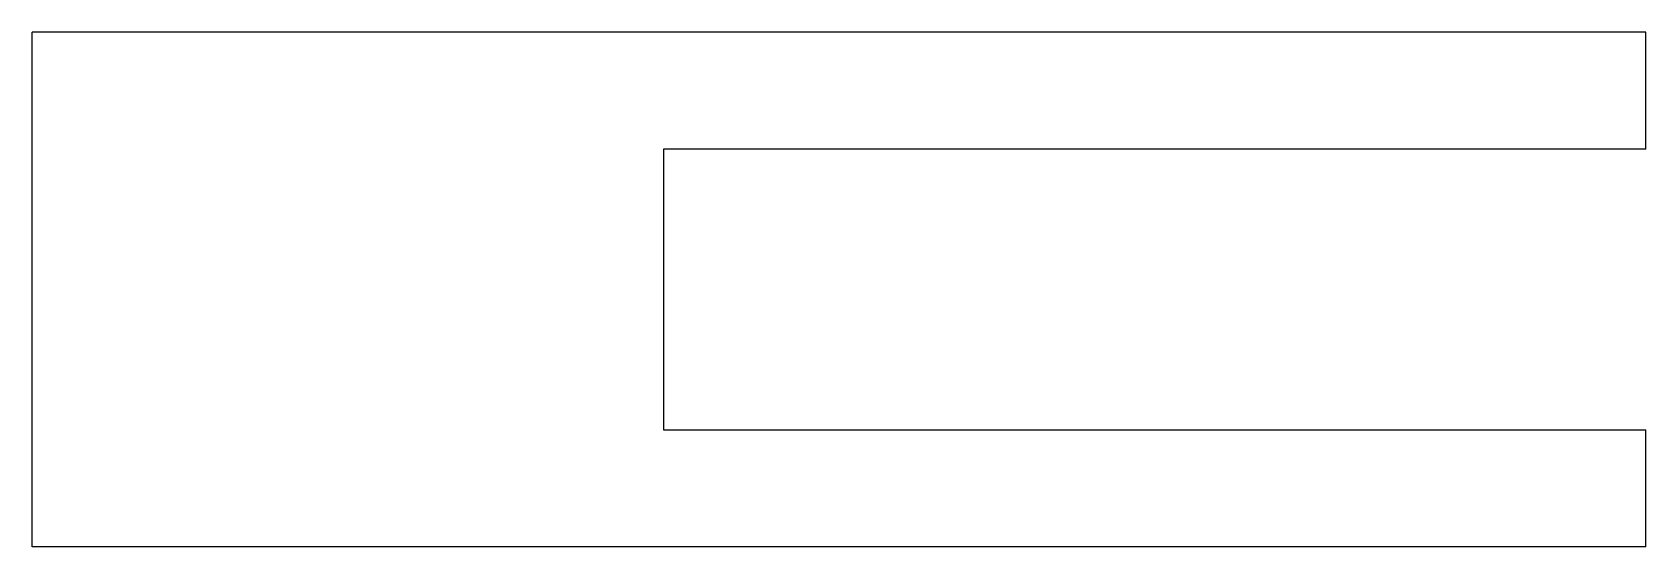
# Model space of a CAD drawing. Header units: metres. Extents: x -47 to 22, y -22 to 0.
import ezdxf

# ---------------------------------------------------------------- set-up
doc = ezdxf.new("R2010")
doc.units = ezdxf.units.M

msp = doc.modelspace()

# ---------------------------------------------------------------- linework, layer by layer
for points in [[(22, 0), (20.62, 0), (19.24, 0), (17.86, 0), (16.48, 0), (15.1, 0), (13.72, 0), (12.34, 0), (10.96, 0), (9.58, 0), (8.2, 0), (6.82, 0), (5.44, 0), (4.06, 0), (2.68, 0), (1.3, 0), (-0.08, 0), (-1.46, 0), (-2.84, 0), (-4.22, 0), (-5.6, 0), (-6.98, 0), (-8.36, 0), (-9.74, 0), (-11.12, 0), (-12.5, 0), (-13.88, 0), (-15.26, 0), (-16.64, 0), (-18.02, 0), (-19.4, 0), (-20.78, 0), (-22.16, 0), (-23.54, 0), (-24.92, 0), (-26.3, 0), (-27.68, 0), (-29.06, 0), (-30.44, 0), (-31.82, 0), (-33.2, 0), (-34.58, 0), (-35.96, 0), (-37.34, 0), (-38.72, 0), (-40.1, 0), (-41.48, 0), (-42.86, 0), (-44.24, 0), (-45.62, 0), (-47, 0)], [(-47, -22), (-47, -21.56), (-47, -21.12), (-47, -20.68), (-47, -20.24), (-47, -19.8), (-47, -19.36), (-47, -18.92), (-47, -18.48), (-47, -18.04), (-47, -17.6), (-47, -17.16), (-47, -16.72), (-47, -16.28), (-47, -15.84), (-47, -15.4), (-47, -14.96), (-47, -14.52), (-47, -14.08), (-47, -13.64), (-47, -13.2), (-47, -12.76), (-47, -12.32), (-47, -11.88), (-47, -11.44), (-47, -11), (-47, -10.56), (-47, -10.12), (-47, -9.68), (-47, -9.24), (-47, -8.8), (-47, -8.36), (-47, -7.92), (-47, -7.48), (-47, -7.04), (-47, -6.6), (-47, -6.16), (-47, -5.72), (-47, -5.28), (-47, -4.84), (-47, -4.4), (-47, -3.96), (-47, -3.52), (-47, -3.08), (-47, -2.64), (-47, -2.2), (-47, -1.76), (-47, -1.32), (-47, -0.88), (-47, -0.44), (-47, 0)], [(22, -5), (22, -4.9), (22, -4.8), (22, -4.7), (22, -4.6), (22, -4.5), (22, -4.4), (22, -4.3), (22, -4.2), (22, -4.1), (22, -4), (22, -3.9), (22, -3.8), (22, -3.7), (22, -3.6), (22, -3.5), (22, -3.4), (22, -3.3), (22, -3.2), (22, -3.1), (22, -3), (22, -2.9), (22, -2.8), (22, -2.7), (22, -2.6), (22, -2.5), (22, -2.4), (22, -2.3), (22, -2.2), (22, -2.1), (22, -2), (22, -1.9), (22, -1.8), (22, -1.7), (22, -1.6), (22, -1.5), (22, -1.4), (22, -1.3), (22, -1.2), (22, -1.1), (22, -1), (22, -0.9), (22, -0.8), (22, -0.7), (22, -0.6), (22, -0.5), (22, -0.4), (22, -0.3), (22, -0.2), (22, -0.1), (22, 0)], [(22, -5), (21.16, -5), (20.32, -5), (19.48, -5), (18.64, -5), (17.8, -5), (16.96, -5), (16.12, -5), (15.28, -5), (14.44, -5), (13.6, -5), (12.76, -5), (11.92, -5), (11.08, -5), (10.24, -5), (9.4, -5), (8.56, -5), (7.72, -5), (6.88, -5), (6.04, -5), (5.2, -5), (4.36, -5), (3.52, -5), (2.68, -5), (1.84, -5), (1, -5), (0.16, -5), (-0.68, -5), (-1.52, -5), (-2.36, -5), (-3.2, -5), (-4.04, -5), (-4.88, -5), (-5.72, -5), (-6.56, -5), (-7.4, -5), (-8.24, -5), (-9.08, -5), (-9.92, -5), (-10.76, -5), (-11.6, -5), (-12.44, -5), (-13.28, -5), (-14.12, -5), (-14.96, -5), (-15.8, -5), (-16.64, -5), (-17.48, -5), (-18.32, -5), (-19.16, -5), (-20, -5)], [(-20, -5), (-20, -5.24), (-20, -5.48), (-20, -5.72), (-20, -5.96), (-20, -6.2), (-20, -6.44), (-20, -6.68), (-20, -6.92), (-20, -7.16), (-20, -7.4), (-20, -7.64), (-20, -7.88), (-20, -8.12), (-20, -8.36), (-20, -8.6), (-20, -8.84), (-20, -9.08), (-20, -9.32), (-20, -9.56), (-20, -9.8), (-20, -10.04), (-20, -10.28), (-20, -10.52), (-20, -10.76), (-20, -11), (-20, -11.24), (-20, -11.48), (-20, -11.72), (-20, -11.96), (-20, -12.2), (-20, -12.44), (-20, -12.68), (-20, -12.92), (-20, -13.16), (-20, -13.4), (-20, -13.64), (-20, -13.88), (-20, -14.12), (-20, -14.36), (-20, -14.6), (-20, -14.84), (-20, -15.08), (-20, -15.32), (-20, -15.56), (-20, -15.8), (-20, -16.04), (-20, -16.28), (-20, -16.52), (-20, -16.76), (-20, -17)], [(-20, -17), (-19.16, -17), (-18.32, -17), (-17.48, -17), (-16.64, -17), (-15.8, -17), (-14.96, -17), (-14.12, -17), (-13.28, -17), (-12.44, -17), (-11.6, -17), (-10.76, -17), (-9.92, -17), (-9.08, -17), (-8.24, -17), (-7.4, -17), (-6.56, -17), (-5.72, -17), (-4.88, -17), (-4.04, -17), (-3.2, -17), (-2.36, -17), (-1.52, -17), (-0.68, -17), (0.16, -17), (1, -17), (1.84, -17), (2.68, -17), (3.52, -17), (4.36, -17), (5.2, -17), (6.04, -17), (6.88, -17), (7.72, -17), (8.56, -17), (9.4, -17), (10.24, -17), (11.08, -17), (11.92, -17), (12.76, -17), (13.6, -17), (14.44, -17), (15.28, -17), (16.12, -17), (16.96, -17), (17.8, -17), (18.64, -17), (19.48, -17), (20.32, -17), (21.16, -17), (22, -17)], [(22, -22), (22, -21.9), (22, -21.8), (22, -21.7), (22, -21.6), (22, -21.5), (22, -21.4), (22, -21.3), (22, -21.2), (22, -21.1), (22, -21), (22, -20.9), (22, -20.8), (22, -20.7), (22, -20.6), (22, -20.5), (22, -20.4), (22, -20.3), (22, -20.2), (22, -20.1), (22, -20), (22, -19.9), (22, -19.8), (22, -19.7), (22, -19.6), (22, -19.5), (22, -19.4), (22, -19.3), (22, -19.2), (22, -19.1), (22, -19), (22, -18.9), (22, -18.8), (22, -18.7), (22, -18.6), (22, -18.5), (22, -18.4), (22, -18.3), (22, -18.2), (22, -18.1), (22, -18), (22, -17.9), (22, -17.8), (22, -17.7), (22, -17.6), (22, -17.5), (22, -17.4), (22, -17.3), (22, -17.2), (22, -17.1), (22, -17)], [(22, -22), (20.62, -22), (19.24, -22), (17.86, -22), (16.48, -22), (15.1, -22), (13.72, -22), (12.34, -22), (10.96, -22), (9.58, -22), (8.2, -22), (6.82, -22), (5.44, -22), (4.06, -22), (2.68, -22), (1.3, -22), (-0.08, -22), (-1.46, -22), (-2.84, -22), (-4.22, -22), (-5.6, -22), (-6.98, -22), (-8.36, -22), (-9.74, -22), (-11.12, -22), (-12.5, -22), (-13.88, -22), (-15.26, -22), (-16.64, -22), (-18.02, -22), (-19.4, -22), (-20.78, -22), (-22.16, -22), (-23.54, -22), (-24.92, -22), (-26.3, -22), (-27.68, -22), (-29.06, -22), (-30.44, -22), (-31.82, -22), (-33.2, -22), (-34.58, -22), (-35.96, -22), (-37.34, -22), (-38.72, -22), (-40.1, -22), (-41.48, -22), (-42.86, -22), (-44.24, -22), (-45.62, -22), (-47, -22)]]:
    msp.add_lwpolyline(points)

doc.saveas('drawing.dxf')
